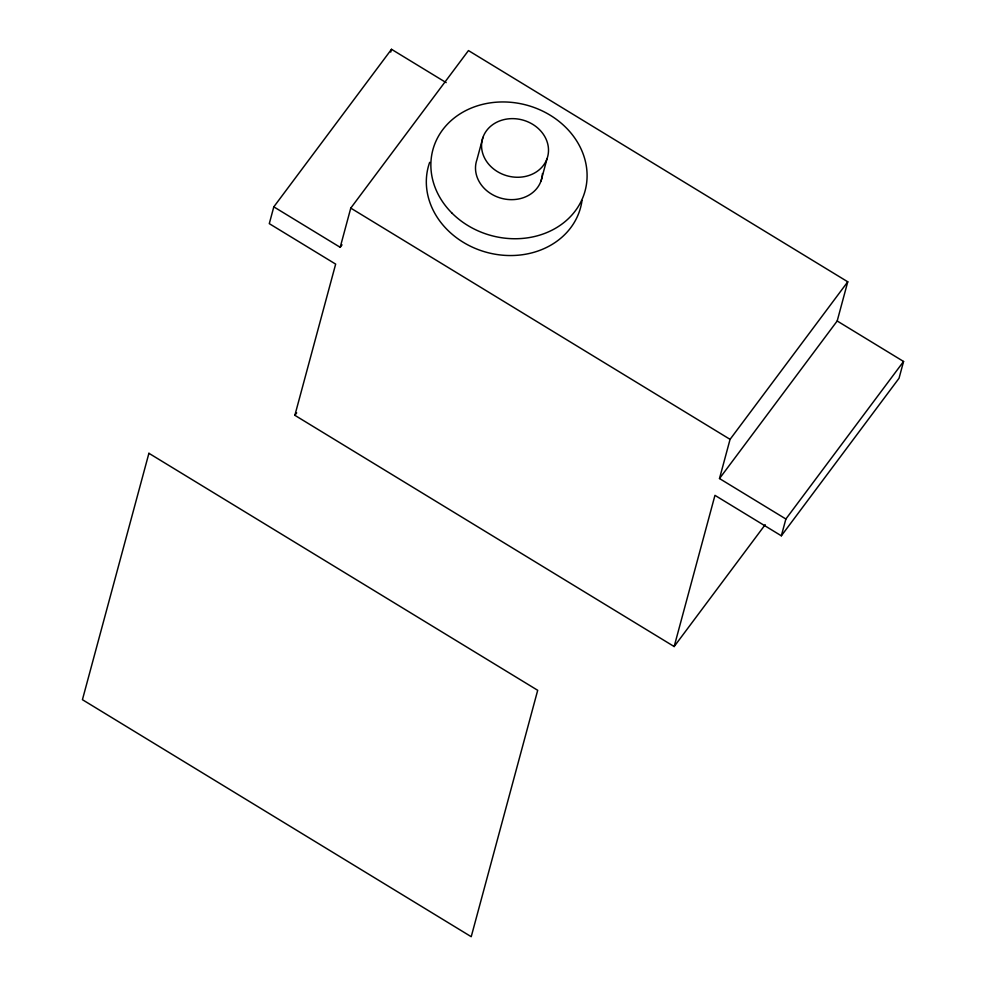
<?xml version="1.0" encoding="UTF-8"?>
<svg xmlns="http://www.w3.org/2000/svg" width="986" height="986" viewBox="0 0 986 986"><rect width="100%" height="100%" fill="white"/><g stroke="black" fill="none" stroke-linecap="round" stroke-linejoin="round"><path stroke-width="1.48" d="M446.177 82.627L391.504 49.3L273.812 206.85L269.289 223.649L335.659 264.112L294.863 415.316L674.165 646.545L765.198 524.688M390.752 52.098L391.504 49.3M273.812 206.85L340.195 247.313L350.769 208.108L468.461 50.569L847.763 281.799L837.188 320.992L719.497 478.543L785.879 519.006L781.343 535.805L714.961 495.342L674.165 646.545M482.98 137.313L476.928 159.707A33.783 28.964 15.1 0 0 503.55 198.815A33.783 28.964 15.1 0 0 542.436 173.548M541.031 180.98L547.07 158.586A33.783 28.964 15.1 0 0 507.383 118.973A33.783 28.964 15.1 0 0 490.609 166.289A33.783 28.964 15.1 0 0 547.07 158.586M719.497 478.543L730.071 439.349L847.763 281.799M837.188 320.992L903.57 361.468L899.035 378.267L781.343 535.805M340.195 247.313L342.031 244.848M294.863 415.316L296.7 412.851M785.879 519.006L903.57 361.468M350.769 208.108L730.071 439.349M582.011 200.503A78.831 67.578 15.1 0 1 488.452 252.81A78.831 67.578 15.1 0 1 429.662 162.333M148.911 453.289L82.43 699.69L471.222 936.7L537.703 690.299L148.911 453.289M452.007 213.136A78.831 67.578 15.1 0 0 583.749 195.166A78.831 67.578 15.1 0 0 491.164 102.741A78.831 67.578 15.1 0 0 452.007 213.136"/></g></svg>
